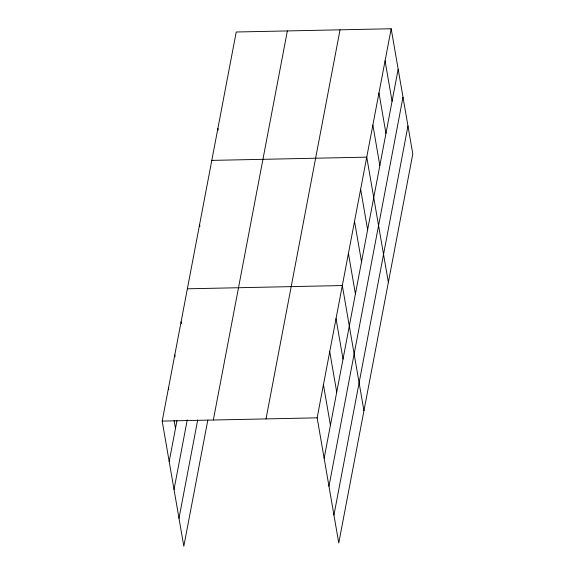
<?xml version="1.0" encoding="UTF-8"?>
<svg xmlns="http://www.w3.org/2000/svg" width="575" height="575" viewBox="0 0 575 575"><rect width="100%" height="100%" fill="white"/><g stroke="black" fill="none" stroke-linecap="round" stroke-linejoin="round"><path stroke-width="0.86" d="M207.827 420.052L183.82 546.25L162.2 421.087L236.232 31.999L391.18 28.75L412.8 153.913L338.768 543.001L317.148 417.838L391.18 28.75M169.187 461.552L176.971 420.648M174.017 489.505L187.263 419.872M178.99 518.298L197.699 419.951M213.332 420.016L287.363 30.928M266.017 418.909L340.048 29.821M324.142 458.304L398.173 69.208M328.972 486.256L402.996 97.161M333.946 515.049L407.97 125.961M211.801 160.396L366.749 157.147L388.369 282.311M187.371 288.801L342.319 285.552L363.939 410.708M162.2 421.087L317.148 417.838M385.077 60.849L392.064 101.315M378.968 92.949L385.954 133.414M372.859 125.048L379.845 165.514M360.647 189.247L367.633 229.713M354.538 221.346L361.524 261.812M348.428 253.453L355.415 293.911M336.03 318.622L343.016 359.08M329.734 351.692L336.727 392.157M323.445 384.768L330.431 425.227M217.903 128.297L218.213 130.058M199.583 224.595L199.892 226.356M181.075 321.871L181.384 323.632M174.786 354.94L175.088 356.701M168.489 388.017L168.798 389.778M174.11 420.562L175.483 428.476"/></g></svg>
